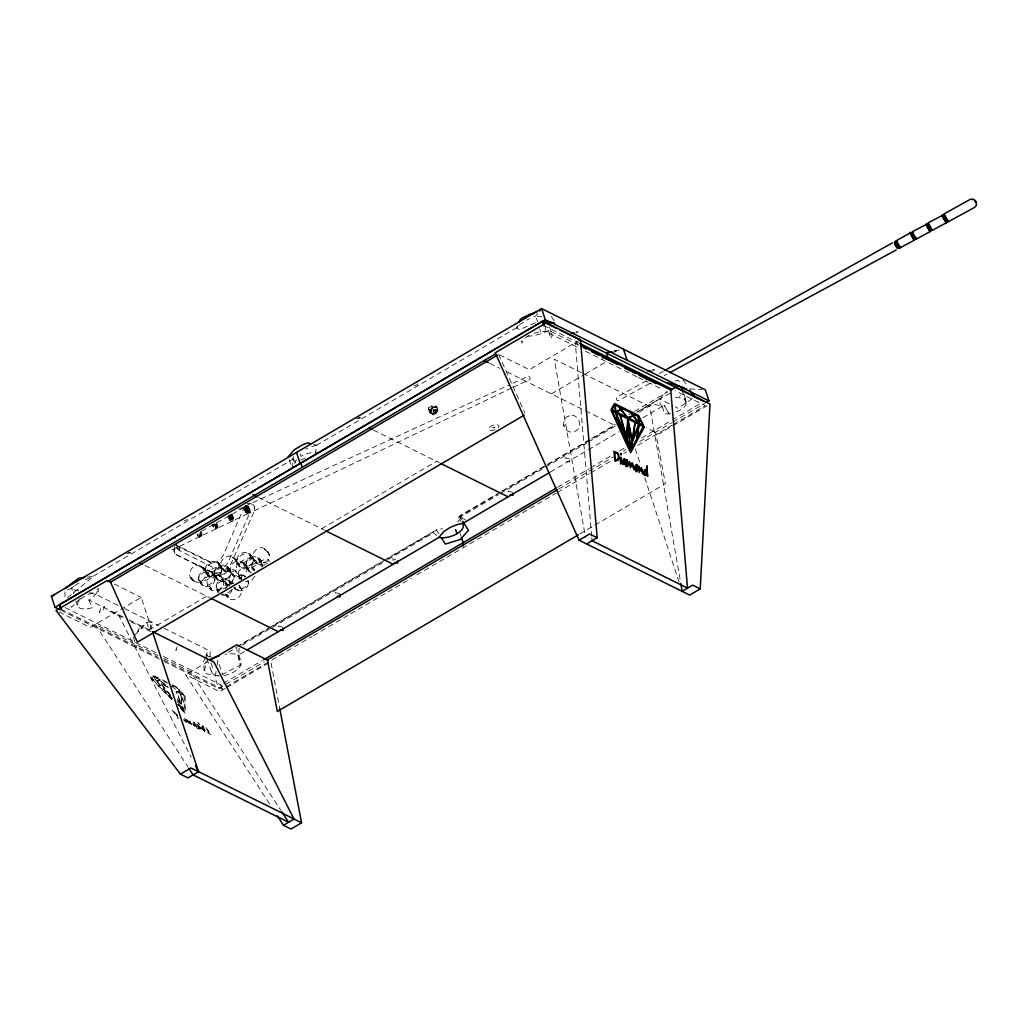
<?xml version="1.0" encoding="UTF-8"?>
<svg xmlns="http://www.w3.org/2000/svg" width="1028" height="1028" viewBox="0 0 1028 1028"><rect width="100%" height="100%" fill="white"/><g stroke="black" fill="none" stroke-linecap="round" stroke-linejoin="round"><path stroke-width="0.75" stroke-dasharray="5 3.75" d="M244.664 576.284L244.6 576.926L245.512 576.412M239.473 579.201C238.586 557.831 210.316 578.224 229.501 586.037M258.606 559.682C258.516 556.161 263.464 563.164 262.333 564.873M434.124 412.96L433.456 413.14L434.523 413.076M244.42 651.572L238.612 654.977L239.344 646.792M545.277 326.66L545.238 331.286L579.586 348.325M209.956 656.686L210.29 651.161L164.467 628.416M431.799 409.285L430.359 410.596L429.588 409.414L431.452 411.033L430.578 410.66L431.233 409.183L431.644 409.812L432.043 408.476L434.446 407.049L431.374 408.052L432.325 408.27L431.824 409.157M198.674 577.813C198.802 571.799 206.332 568.06 211.267 571.465A7.633 3.945 -27.9 0 1 210.689 577.119L208.466 578.892A7.633 3.945 -27.9 0 1 199.895 580.589A7.633 3.945 -27.9 0 1 200.473 574.935L202.696 573.149A7.633 3.945 -27.9 0 1 211.267 571.465M214.981 578.982C214.878 584.996 207.348 588.736 202.426 585.33A7.607 3.932 -27.9 0 1 203.017 579.689L205.227 577.916A7.607 3.932 -27.9 0 1 213.773 576.233A7.607 3.932 -27.9 0 1 213.194 581.874L210.984 583.647A7.607 3.932 -27.9 0 1 202.439 585.33M236.864 560.029C237.018 554.015 244.574 550.314 249.483 553.745A7.633 3.919 -27.5 0 1 248.892 559.361L246.656 561.134A7.633 3.919 -27.5 0 1 238.072 562.791A7.633 3.919 -27.5 0 1 238.663 557.163L240.899 555.403A7.633 3.919 -27.5 0 1 249.483 553.745M253.158 561.288C253.016 567.289 245.474 571.003 240.578 567.559M223.654 570.527C218.142 565.336 226.713 569.499 224.605 571.17C211.922 563.151 232.418 547.346 236.774 562.008M205.42 569.024C205.587 563.01 213.156 559.322 218.052 562.766A7.633 3.919 -27.3 0 1 217.448 568.381L215.225 570.129A7.633 3.919 -27.3 0 1 206.628 571.774A7.633 3.919 -27.3 0 1 207.232 566.171L209.455 564.411A7.633 3.919 -27.3 0 1 218.052 562.766M221.714 570.322C221.56 576.322 213.991 580.01 209.108 576.567A7.607 3.906 -27.3 0 1 209.725 570.964L211.935 569.216A7.607 3.906 -27.3 0 1 220.506 567.584A7.607 3.906 -27.3 0 1 219.902 573.174L217.679 574.922A7.607 3.906 -27.3 0 1 209.121 576.554M244.895 575.834L239.293 574.344L234.371 576.425L231.274 572.763L234.757 576.181L232.02 581.591M684.288 394.598L686.318 402.025L686.036 404.351A15.561 7.35 -15.3 0 1 675.023 412.369M88.781 599.902L92.379 607.651A15.561 7.003 -21.1 0 1 77.396 605.351L77.691 603.05A15.561 7.003 -21.1 0 1 79.272 600.506M252.477 557.947L252.271 556.765M177.253 547.23L177.754 549.427L174.156 544.339M292.299 467.92L293.494 458.873L92.674 576.554L81.803 581.295M126.662 553.552L130.209 552.383L130.068 553.372L127.703 554.156M219.17 676.077L204.354 673.314L206.063 660.657M206.281 659.076L207.142 652.754L207.72 656.378L212.141 657.2M356.549 418.653L360.096 417.484L359.967 418.46L357.603 419.244M417.728 383.662L417.599 384.639L414.053 385.821M245.936 564.244C246.193 558.243 253.813 554.619 258.658 558.153A7.633 3.881 -26.3 0 1 258.015 563.678L255.766 565.4A7.633 3.881 -26.3 0 1 247.131 566.968A7.633 3.881 -26.3 0 1 247.774 561.429L250.022 559.707A7.633 3.881 -26.3 0 1 258.658 558.153M262.063 566.993L262.23 565.721M315.403 454.273L316.663 445.24L517.187 327.444L519.885 324.424L525.398 320.89M223.847 675.563A15.561 7.761 -19.5 0 0 240.809 665.052L241.156 662.533L238.894 654.695A24.813 11.449 -18.2 0 0 232.585 653.795L230.156 653.834A24.813 11.449 -18.2 0 0 224.991 654.412M214.364 572.557C214.646 566.556 222.292 562.971 227.111 566.531A7.633 3.868 -25.9 0 1 226.456 572.031L224.194 573.727A7.633 3.868 -25.9 0 1 215.546 575.269A7.633 3.868 -25.9 0 1 216.214 569.769L218.463 568.06A7.633 3.868 -25.9 0 1 227.111 566.531M230.645 574.125C230.388 580.113 222.742 583.698 217.936 580.139M219.195 591.087L217.538 589.558L216.921 590.201M216.253 586.268C216.6 580.255 224.284 576.747 229.064 580.37A7.633 3.829 -25 0 1 228.383 585.806M247.966 513.692L247.787 511.79A4.061 1.028 64.9 0 0 244.728 506.573L244.073 506.907M216.098 671.387L215.07 677.503L218.72 688.567L264.414 661.749M217.114 665.27L217.885 660.683L222.639 674.15M248.288 583.48C247.889 589.468 240.179 592.912 235.438 589.224M208.723 576.194C211.125 576.297 206.281 570.617 206.178 572.981M254.944 576.143L251.385 580.807L245.294 581.809M174.619 546.472L173.925 551.522L176.52 554.812L214.364 573.161A13.775 7.633 -37.3 0 0 231.03 563.922L253.942 511.893C256.049 508.32 253.916 503.18 249.573 503.026M221.675 567.893C226.044 574.382 239.216 574.074 236.543 561.134M231.133 572.956C235.283 575.886 235.322 577.839 241.683 578.121M432.492 407.576L432.056 406.959L432.48 407.589M225.582 588.607L227.895 585.176L230.992 583.506M430.873 410.468L430.154 409.774M434.484 410.468C434.626 409.889 436.463 412.356 434.484 410.48M436.489 409.876L436.733 411.753M215.083 575.847L214.993 576.143M179.245 546.318L179.36 550.211L176.52 546.472M217.859 563.19C226.725 575.911 214.402 554.863 219.362 566.107M232.328 589.275C231.197 593.734 225.98 596.587 221.662 594.814M205.369 657.072L203.595 661.402L204.354 673.314M205.96 655.633L207.142 652.754M535.254 322.869L519.564 329.667L516.698 327.983L517.868 325.131M602.472 358.669L602.626 359.723M177.253 646.728L175.749 650.274L179.707 647.936M244.587 506.29L223.256 555.377C220.981 559.669 215.957 563.652 210.92 562.265L175.441 544.66M198.584 578.687C195.384 578.16 208.196 588.581 200.267 583.261M431.092 410.223L430.359 409.838M516.698 327.983L518.292 325.349M146.734 622.377L149.214 629.881L153.185 623.405L152.658 622.621A16.718 13.428 -63.6 0 0 147.865 622.248L146.734 622.377L134.282 635.779M206.153 572.378L206.718 572.365M215.032 575.924L217.255 579.651M216.857 589.661L217.499 589.545M201.617 531.155L241.773 508.86A8.481 4.69 -37.3 0 1 249.611 512.754L247.761 513.884A4.061 1.028 64.9 0 1 244.69 509.515L244.407 506.508L509.875 384.652M231.557 521.504L172.871 549.492L170.841 549.35M232.508 521.055L231.506 521.504M233.484 520.592L232.457 521.055M247.568 513.871L233.433 520.579M196.862 534.303A4.446 1.118 64.9 0 0 199.291 537.001L199.715 536.796A4.446 1.118 64.9 0 0 199.406 533.493M293.674 456.612L292.697 458.424L294.432 463.692M430.462 411.329L430.591 412.151L431.156 411.573M537.695 313.501L535.716 315.943L530.833 318.037M252.515 557.883C245.049 553.925 253.132 551.792 253.248 560.427M460.994 518.485L459.824 516.21L497.166 494.288M457.601 522.006L460.39 518.806L459.606 516.223L465.607 520.039M434.266 407.024L434.022 406.291M435.242 410.133L435.088 409.529M80.312 598.27L71.446 607.368L69.634 605.158M230.195 515.169L229.797 515.362A4.176 1.054 64.9 0 0 232.379 520.284A4.176 1.054 64.9 0 0 233.446 519.217A4.176 1.054 64.9 0 0 231.043 514.116M244.381 508.603L243.983 508.783A4.061 1.028 64.9 0 0 247.375 514.077A4.061 1.028 64.9 0 0 245.718 508.295A4.061 1.028 64.9 0 0 243.983 508.783M511.469 388.147L249.727 512.959A4.048 1.015 64.9 0 0 248.069 507.189A4.048 1.015 64.9 0 0 246.347 507.691L245.962 507.871A4.048 1.028 64.9 0 0 249.329 513.139A4.048 1.028 64.9 0 0 247.671 507.382A4.048 1.028 64.9 0 0 245.962 507.871M232.328 519.101L232.726 518.909A4.176 1.054 64.9 0 0 229.989 513.833M247.388 511.983L248.044 513.255M73.772 586.243L71.767 588.183L72.911 593.709M242.21 561.044L241.169 561.956L243.392 560.196A7.607 3.906 -27.5 0 1 251.963 558.538A7.607 3.906 -27.5 0 1 251.359 564.154L247.838 566.634A7.607 3.906 -27.5 0 1 240.205 567.34A7.607 3.906 -27.5 0 1 241.182 561.943M251.359 564.141L249.136 565.901M67.462 597.782L93.445 576.348L87.534 577.106M74.761 585.562L80.415 582.002M226.558 578.61L228.807 576.901A7.607 3.855 -25.9 0 0 229.462 571.427A7.607 3.855 -25.9 0 0 220.84 572.956L218.591 574.652A7.607 3.855 -25.9 0 0 217.563 579.92A7.607 3.855 -25.9 0 0 225.248 579.304L226.558 578.61L225.248 579.304M692.397 398.594L677.992 408.27L675.178 406.831M227.316 586.68L226.109 587.476A7.633 3.829 -25 0 1 217.422 588.941A7.633 3.829 -25 0 1 218.116 583.519L220.39 581.848A7.633 3.829 -25 0 1 229.064 580.37M433.289 412.164L434.24 411.971M228.344 652.484L236.466 647.306L240.051 665.257L221.958 674.638M151.694 629.252L141.234 597.422L90.156 627.388L57.478 611.185M580.409 339.715L529.343 369.682L498.079 354.172M149.214 629.881L206.654 596.176M321.558 528.752L436.463 461.328M551.355 393.904L583.917 374.796M585.279 373.999L606.263 361.689M269.49 803.767L185.644 674.766L207.72 661.801M628.956 414.618L633.094 412.189M634.482 411.38L667.596 391.938M237.25 646.483L267.666 628.648M269.04 627.838L382.39 561.314M383.778 560.504L436.63 529.883L240.038 645.173M500.443 492.039L458.976 516.377L458.462 517.585L460.775 521.504M501.831 491.23L546.061 465.273M547.436 464.463L590.29 439.316M591.678 438.506L615.168 424.718M637.296 411.74L660.413 398.504L636.897 412.305M502.718 491.088L616.145 424.474M242.094 645.173L271.019 628.198M272.394 627.388L382.57 562.74M388.083 559.502L433.533 532.838L436.861 535.537M458.681 518.073L498.631 494.635M500.006 493.825L544.082 467.971M545.457 467.162L586.77 442.914M588.157 442.104L615.695 425.939M639.108 412.202L652.883 404.12L662.623 406.15L641.922 418.306M550.468 471.968L587.399 450.303M588.363 449.737L618.869 431.837M679.328 396.358L680.42 395.716M223.667 683.235L262.307 660.554M557.613 487.259L589.352 468.639M590.727 467.83L612.816 454.877M619.717 450.829L625.23 447.591M641.793 437.864L670.77 420.863M672.145 420.054L701.122 403.053M558.898 488.904L613.408 456.959M623.096 451.279L625.872 449.647M639.712 441.526L671.567 422.829M672.955 422.02L704.81 403.323M163.568 659.989L222.305 689.133L225.068 687.488M226.443 686.678L311.998 636.473M313.386 635.664L349.263 614.603M350.638 613.793L386.515 592.745M387.903 591.935L411.354 578.16M416.88 574.922L556.251 493.144M557.626 492.335L589.365 473.702M590.753 472.893L612.829 459.94M623.867 453.464L626.63 451.845M637.668 445.368L672.171 425.117M673.546 424.307L705.285 405.687L675.1 390.73M225.261 688.439L219.735 691.69L185.644 674.766M226.635 687.629L270.801 661.711L279.77 708.639M707.225 405.623L658.909 433.97L646.124 427.622M579.792 533.969L593.606 525.873M594.981 525.064L665.424 483.725L655.581 432.171M576.078 333.033L578.327 331.723L575.192 331.787M614.564 352.129L616.813 350.818L613.677 350.882M652.562 370.979L654.81 369.669L651.675 369.733M435.409 406.818L435.628 407.422M646.651 380.617L616.273 397.515L616.671 400.085L618.111 400.791L650.03 383.38M659.218 373.575L663.407 371.224M670.127 393.159L659.719 398.941L669.549 403.965M664.101 375.747L666.915 374.231M431.387 413.423C433.276 414.323 429.55 412.125 431.464 413.667M234.178 587.386A7.607 3.791 -24.3 0 0 241.426 589.031L246.412 586.178A7.607 3.791 -24.3 0 0 247.118 580.82M526.644 320.158L529.446 318.744M512.908 387.453L530.127 379.319L529.883 377.456L528.61 375.978L511.327 383.984M174.644 538.595L175.364 538.248M238.496 509.22L244.266 506.714M305.637 449.172L307.68 448.247M67.398 589.931L71.767 588.183L73.9 593.734M241.413 589.031L242.801 588.491M300.639 459.94L305.072 458.244M436.656 407.859L436.27 407.101L436.502 407.808M662.623 406.15L662.135 406.33A24.813 11.449 -18.2 0 1 659.937 403.015L659.809 401.704A24.813 11.449 -18.2 0 1 662.263 395.896L663.587 394.392A24.813 11.449 -18.2 0 1 666.979 391.45M311.664 446.615L316.495 445.278M358.052 418.152L360.096 417.484M128.166 553.064L130.209 552.383M184.153 520.721L187.7 519.551M569.602 415.839C558.975 418.152 564.205 435.538 574.395 431.49C584.521 428.535 578.494 412.652 569.808 415.787M431.554 410.352L431.747 410.943M432.57 413.436L432.762 414.014M431.285 412.922L430.668 412.408L431.169 412.845M435.564 407.589L434.741 406.548M171.882 686.229L173.231 685.92L176.495 687.539L179.656 692.397L175.441 690.443M675.088 380.99L678.184 380.296L680.086 382.609M614.127 351.101L620.359 349.841M171.599 685.997L172.884 685.74M438.866 533.763L436.45 529.908L442.631 528.726M228.807 515.812L229.218 515.632A4.176 1.054 64.9 0 0 231.955 520.708A4.176 1.054 64.9 0 0 232.726 518.909M261.253 562.56L261.343 561.159L259.339 558.628M246.694 507.832L245.384 506.059M245.718 508.295L246.103 508.102A4.048 1.028 64.9 0 0 244.728 506.573L244.407 506.508M229.642 515.748L230.041 515.555A4.189 1.054 64.9 0 1 232.032 520.669A4.189 1.054 64.9 0 1 230.349 520.386A4.189 1.054 64.9 0 1 228.075 515.234M436.514 410.673L436.322 409.889M433.328 411.958L433.855 411.611M217.036 573.084L214.312 573.161M211.742 571.889L213.066 573.059L211.125 571.774L211.614 573.611L213.965 575.783L214.004 574.408M245.525 507.511L249.29 508.616L246.45 504.876M434.613 406.741L435.692 407.242M231.775 583.326L233.523 583.197L231.775 583.326L228.897 580.73L231.261 584.714M245.088 505.866L248.969 506.855L245.024 502.024M689.659 388.892L702.188 389.638M238.714 565.901L237.686 563.293L239.897 564.886L240.86 567.109L237.648 564.333L236.774 560.902M208.119 573.573L206.834 572.416M247.26 567.572C255.702 580.37 240.706 559.579 248.082 570.579M218.887 590.766L217.615 589.597M229.231 580.717L228.82 581.617L230.259 583.891M211.447 571.786L212.603 574.755M89.68 592.745L95.784 594.338L118.683 605.698M429.241 409.337L429.473 410.056M78.835 590.946L73.219 589.648L71.317 587.335M542 316.932L535.716 315.943L537.528 321.867M227.496 566.916C225.813 570.771 233.536 571.915 227.522 566.942C225.222 567.135 230.066 572.712 229.938 570.103M235.065 588.826L235.785 588.723L235.451 587.361M512.419 492.245L508.14 491.166L508.539 493.324M395.729 559.528L392.863 558.808L393.274 560.967M339.523 593.696L335.231 592.629L335.642 594.775M282.61 627.093L278.331 626.026L278.935 629.252M313.668 444.456L316.663 445.24M659.925 388.147L649.696 383.11M236.556 589.918L238.47 590.573M251.487 572.737L249.547 571.812M436.926 410.532L436.746 412.074M430.257 412.421L430.488 413.127M200.113 581.218L202.156 583.326M238.29 563.421L239.627 564.59M247.337 567.61L248.673 568.78M255.702 562.47C251.128 558.397 256.833 559.797 257.321 563.151C257.36 560.556 251.166 557.831 255.227 562.059C262.474 569.679 274.797 557.279 266.56 550.134C258.349 541.897 246.527 557.125 256.473 562.997M193.919 581.154C204.354 587.014 211.485 568.253 199.586 565.85C190.617 563.331 185.554 577.235 193.919 581.154L190.758 577.248L194.099 580.923L190.668 577.273L190.977 578.494M434.343 406.381L434.626 407.242M435.345 409.465L435.628 410.326M431.439 409.992L431.824 411.174L430.963 410.557M430.963 410.121L431.503 411.046M432.441 413.063L432.916 414.284L431.824 413.102M432.043 413.192L432.505 414.13M238.175 563.37L237.853 564.642M212.308 572.609L176.366 554.773M543.812 325.593L578.301 342.697M578.147 344.123L575.294 342.709L591.665 535.973M578.738 345.267L548.387 330.206L550.674 338.713A15.561 6.592 -17 0 0 544.12 331.479L539.867 331.838A15.561 6.592 -17 0 0 531.013 334.46M585.305 351.165L636.82 376.723M638.259 377.43L648.27 382.403M662.238 406.381L664.653 414.027L668.997 413.783A15.561 7.35 -15.3 0 0 673.533 412.832M581.411 372.663L554.31 359.222L585.549 537.734M582.837 373.37L649.863 406.625L680.549 581.989M489.778 363.347L499.801 368.32M506.958 371.866L615.811 425.875M373.447 430.064L439.329 462.741M258.542 497.488L324.424 530.165M145.077 565.618L209.519 597.589M114.237 584.032L141.234 597.422M124.401 608.537L158.749 625.577M123.411 617.083L89.012 600.018A24.813 11.449 -18.2 0 0 94.435 595.687L95.758 594.184A24.813 11.449 -18.2 0 0 98.213 588.363M129.142 619.935L152.08 631.308M109.675 611.197L125.313 618.959M130.993 621.773L152.311 632.348M65.137 607.599L158.119 653.731M163.593 656.442L220.904 684.879L222.305 689.133M157.978 655.517L95.308 624.381L187.867 766.837M163.67 658.344L190.745 671.772L280.708 810.167M60.819 609.013L158.094 657.277M60.78 610.208L162.72 660.786M164.159 661.505L218.72 688.567M166.562 681.988L152.375 674.946L151.514 678.57L152.234 679.675L173.218 701.122M172.241 684.815L176.495 686.922L185.117 695.982L185.374 713.535L179.849 707.894M168.129 683.389L160.843 679.765L157.001 681.294L167.435 686.46L159.597 680.266L167.949 686.73M168.361 687.603L161.345 684.121L172.55 697.678M176.546 545.829L210.637 562.74M216.073 576.078L218.129 579.818L215.109 576.657M260.983 562.432L258.722 559.9M435.281 406.947L436.129 407.782L435.384 407.037M226.096 584.302L227.702 585.009L224.245 581.398L226.134 584.341L225.016 583.184M227.484 585.292C229.09 585.253 222.639 578.777 224.875 582.979M255.471 562.277L257.09 563.434M248.866 571.337C246.45 565.143 239.575 557.073 232.675 563.421C228.653 567.083 229.745 574.202 234.538 576.644M231.596 573.997L233.921 576.22M221.727 568.009L225.068 571.504M223.449 570.347L224.464 571.067M225.864 584.148L226.802 584.803M192.3 580.01L193.238 580.666M259.12 558.589L260.045 559.322M249.958 554.182L251.757 555.981M218.527 563.216L219.851 564.385M229.527 580.833L230.825 582.028M208.748 576.194L207.952 575.59M227.509 566.929L229.964 569.82L230.747 573.277M235.091 588.838L233.883 587.785L234.769 588.748M209.147 587.952C213.104 592.539 210.843 585.806 208.311 585.857C212.411 587.065 211.948 592.398 208.555 587.168C200.781 574.215 226.096 569.384 223.603 584.379C222.742 589.262 217.139 592.411 212.539 590.496C210.432 591.151 207.142 583.84 208.53 587.155M159.314 679.906L156.269 677.503L160.291 679.495L156.654 680.986L153.493 676.128L159.199 679.945M171.74 686.254L179.604 692.499M205.317 569.897L206.191 573.328L207.952 575.603M238.907 585.459C247.093 592.526 234.615 605.196 227.445 597.178C223.294 592.77 229.128 594.852 229.308 597.988C230.066 597.474 224.991 591.987 226.366 595.842C231.069 600.159 227.111 597.384 225.466 594.068M201.758 584.855L199.638 582.272M238.56 565.67L239.897 567.083M207.63 575.333L206.525 573.83M177.394 715.051L171.676 709.423L178.204 718.405L177.574 717.081M250.858 557.125L249.547 555.364M207.476 575.166L208.427 576.078M211.948 571.941L214.197 574.691L215.07 578.121M259.981 561.609L258.452 559.361M177.446 715.475L175.994 714.37L177.407 716.413M192.506 580.178L190.99 578.507M250.164 554.221L250.883 554.902M218.746 563.254L220.956 566.017L221.804 569.461M227.805 567.006L228.499 567.713M168.207 695.481L153.069 680.022L157.168 682.052L173.719 701.109M180.453 707.984L182.688 710.271L177.793 704.321M239.036 585.613L240.642 588.453L237.712 585.896M229.758 580.859L231.891 583.686M172.614 698.629L157.605 682.271L160.998 683.954L172.151 697.485M246.103 506.406L247.08 507.652A4.048 1.015 64.9 0 1 249.007 512.959A4.048 1.015 64.9 0 1 246.707 511.276A4.048 1.015 64.9 0 1 245.178 506.264L245.242 506.251A4.061 1.028 64.9 0 1 248.506 512.072A4.061 1.028 64.9 0 1 246.476 511.751A4.061 1.028 64.9 0 1 244.985 506.239M216.869 589.931L218.167 592.436L216.137 587.104M260.135 559.438L260.791 560.247M239.126 575.564L241.156 579.381M241.657 579.831L239.999 577.248L241.734 578.199M183.524 719.728L186.171 722.324L184.333 719.6M253.633 568.882C256.576 575.153 245.551 560.864 253.955 569.242M204.276 568.972C207.206 575.205 196.232 561.018 204.598 569.332M240.449 578.353L241.439 579.522M228.576 567.829L229.45 569.075M178.204 704.527L183.626 711.093L177.15 701.109M682.99 380.09L688.375 386.669M158.967 683.98L160.342 685.702M222.536 578.597C215.289 570.347 223.397 583.763 222.549 578.61M177.317 699.091L181.172 704.116L175.994 691.394M177.574 699.734L181.468 704.835L184.115 711.363L177.446 701.096M184.192 719.934L184.719 720.705M293.404 458.822L295.781 462.497M212.937 572.866L213.4 573.547M213.721 573.997L214.197 574.691M551.342 316.547L555.775 323.165M215.623 577.71L214.261 573.406M217.923 592.167L217.126 590.843M459.606 516.223L462.009 520.078M254.764 570.707C253.903 563.909 242.004 567.79 242.647 562.38C251.243 567.173 234.538 567.983 239.19 575.796M240.346 578.417C241.002 575.757 250.112 572.429 246.013 566.287M118.426 614.693L191.157 757.289M231.596 573.984L231.159 573.046M498.644 354.454L524.82 412.96M210.817 662.842L212.578 667.288A15.561 7.761 -19.5 0 0 218.296 675.833M75.712 600.982L77.396 605.351M289.164 459.683L291.772 466.545M521.067 340.628L522.031 343.262L522.494 341.103A15.561 6.592 -17 0 1 529.677 335.102M206.397 573.637L206.127 572.724M206.834 658.55L211.691 672.312M635.278 448.876L640.264 464.026M644.749 477.673L679.122 582.234M460.197 533.66L461.109 536.436M300.176 453.644L301.063 456.368A14.919 6.888 -18.2 0 1 316.508 452.307M220.673 684.764L222.074 689.017M133.242 636.897L136.878 647.961M97.66 589.095L98.534 591.768L94.319 592.372A15.561 7.003 -21.1 0 0 80.068 599.645M549.569 327.122L551.805 334.408M539.674 328.896L540.561 331.774M238.098 655.427L240.809 665.052M682.219 389.869L686.074 403.978M268.565 553.064L268.783 553.938M268.899 554.375L269.105 555.197M246.334 567.597L246.553 568.42M236.877 562.444L237.082 563.267M239.293 576.245L239.511 577.055M205.394 570.797L205.626 571.671M205.728 572.108L205.934 572.93M246.206 567.238L245.846 565.104M248.108 580.499L248.391 582.645M563.498 424.371L563.64 425.091M563.781 425.759L563.935 426.491M231.904 582.426L232.045 583.788M591.807 537.567L592.077 540.767M64.88 591.768L65.06 598.065M230.066 514.565A4.189 1.054 64.9 0 1 232.521 519.937A4.189 1.054 64.9 0 1 231.069 520.361A4.189 1.054 64.9 0 1 228.614 514.977M229.115 515.002A4.189 1.054 64.9 0 1 231.57 520.386A4.189 1.054 64.9 0 1 230.118 520.81A4.189 1.054 64.9 0 1 227.663 515.413M216.535 522.982A4.305 1.092 64.9 0 1 217.885 528.122A4.305 1.092 64.9 0 1 214.929 524.588M231.454 513.923A4.163 1.054 64.9 0 1 233.896 519.281A4.163 1.054 64.9 0 1 232.444 519.705A4.163 1.054 64.9 0 1 230.002 514.334M246.347 507.691A4.048 1.015 64.9 0 0 249.727 512.959L228.28 561.853A8.481 4.69 -37.3 0 1 215.726 568.818L179.309 550.455A8.481 4.703 -37.3 0 1 180.183 544.66M216.124 523.175A4.305 1.092 64.9 0 1 217.473 528.315A4.305 1.092 64.9 0 1 214.505 524.781M216.06 524.434A4.305 1.092 64.9 0 1 216.625 528.675A4.305 1.092 64.9 0 1 213.516 524.023M215.636 524.64A4.318 1.092 64.9 0 1 216.214 528.867A4.318 1.092 64.9 0 1 213.092 524.216M214.556 523.907A4.318 1.092 64.9 0 1 215.777 529.137A4.318 1.092 64.9 0 1 212.5 524.498M214.132 524.1A4.318 1.092 64.9 0 1 215.366 529.343A4.318 1.092 64.9 0 1 212.089 524.691M200.923 531.527A4.433 1.118 64.9 0 1 201.796 535.794A4.433 1.118 64.9 0 1 199.265 533.185M199.959 533.236A4.446 1.118 64.9 0 1 200.267 536.539A4.446 1.118 64.9 0 1 197.851 533.853M199.715 536.796A4.446 1.118 64.9 0 1 197.299 534.11M200.383 533.044A4.433 1.118 64.9 0 1 200.691 536.333A4.433 1.118 64.9 0 1 198.275 533.648M200.499 531.733A4.433 1.118 64.9 0 1 201.372 535.999A4.433 1.118 64.9 0 1 198.828 533.391M198.982 533.699A4.446 1.118 64.9 0 1 199.291 537.001M175.12 553.694A13.775 7.633 -37.3 0 1 176.546 544.287M247.247 503.63A13.775 7.633 -37.3 0 1 254.636 509.567M261.87 566.646A7.607 3.868 -26.3 0 0 260.135 562.714A7.607 3.868 -26.3 0 0 252.438 564.578L250.189 566.287A7.607 3.868 -26.3 0 0 251.539 572.249M232.071 583.159A7.633 3.804 -24.3 0 1 233.909 578.88L236.183 577.248A7.633 3.804 -24.3 0 1 245.576 576.31M231.518 589.815A7.607 3.816 -25 0 1 230.657 590.74L228.396 592.398A7.607 3.816 -25 0 1 221.74 594.312M218.566 591.19A7.607 3.816 -25 0 1 220.429 588.453L222.691 586.782A7.607 3.816 -25 0 1 230.452 585.009M265.301 564.565A5.358 2.48 -18.2 0 1 258.94 563.832A5.358 2.48 -18.2 0 1 264.646 559.656A5.358 2.48 -18.2 0 1 269.015 561.841M267.64 563.331A5.358 2.48 -18.2 0 1 266.548 563.999M495.098 429.704A5.358 2.48 -18.2 0 1 488.724 428.753A5.358 2.48 -18.2 0 1 495.329 424.68A5.358 2.48 -18.2 0 1 498.284 427.738M548.618 330.322A24.813 11.449 -18.2 0 1 541.062 333.599L538.389 334.434A24.813 11.449 -18.2 0 1 527.865 336.246M294.728 463.41A14.919 6.888 -18.2 0 1 296.642 459.837M675.383 397.695A15.561 7.35 -15.3 0 1 686.318 402.025M436.399 412.575L435.589 412.883L436.399 412.626M204.803 731.666L200.653 726.089L204.803 731.666M232.662 557.356L236.183 560.761L232.662 557.356M235.091 571.144L238.599 574.549L235.091 571.144M264.684 549.286L268.205 552.691L264.684 549.286M191.786 724.753C185.927 717.621 191.452 721.849 196.464 726.41C186.621 711.89 206.872 740.006 193.251 723.326C198.918 733.131 185.837 714.524 191.786 724.753M435.949 412.202L434.034 412.382L435.949 412.202M436.682 412.536L435.191 412.922L436.682 412.536M184.166 695.442L184.243 703.409L180.735 693.746L184.166 695.442M433.353 410.275L433.957 409.864L433.353 410.275M433.058 410.249C433.816 412.536 434.433 407.936 433.058 410.249M431.117 408.643L432.004 408.463L431.117 408.643M263.091 562.522L265.083 562.085L263.091 562.522M492.9 427.661L494.879 427.224L492.9 427.661M184.385 718.097C189.126 727.875 193.444 723.532 184.385 718.097M437.735 410.827L437.273 410.172L437.671 410.943M432.814 407.165C431.31 409.748 431.696 405.083 432.814 407.165M189.216 723.314L185.258 718.893L189.216 723.314M210.907 734.84L205.33 730.587L202.066 726.128A3.791 0.964 47.3 0 1 202.4 725.614L205.986 727.451L210.907 734.84M428.83 409.131L429.755 410.352L428.92 409.054M429.832 412.215L430.758 413.423L429.884 412.164M436.939 407.923L435.988 406.805L436.939 407.923M437.941 411.007L437.003 409.876L437.941 411.007M153.223 675.987L152.491 679.058L156.513 681.05L153.223 675.987M197.312 724.791L201.565 729.482L197.312 724.791M198.957 728.235L199.907 729.263L199.059 727.541C211.061 738.425 189.306 714.653 198.957 728.235M430.244 410.892L431.246 411.598L430.244 410.892M436.026 410.66L436.193 411.881L436.052 410.673M100.77 608.782L99.266 612.328L103.237 609.989L104.74 606.443L100.77 608.782M139.255 627.864L137.752 631.423L141.71 629.085L143.226 625.538L139.255 627.864M197.864 722.645L199.393 724.355L197.864 722.645M203.004 726.5L202.901 726.616A2.544 0.642 47.3 0 0 203.133 727.438L203.39 727.863A3.894 0.989 47.3 0 0 204.739 729.584C212.757 737.937 208.311 728.505 203.004 726.5M257.244 563.19L257.296 563.138M428.188 408.013L429.897 413.41L433.623 414.901L438.481 411.817L436.733 406.458L433.019 404.968L428.188 408.013M569.319 458.848L565.04 457.781L565.644 461.007L569.923 462.073L569.319 458.848M183.537 694.453L180.093 692.744L176.803 687.693L183.537 694.453M180.247 693.502L176.379 691.587L181.609 704.334L180.247 693.502M668.997 413.783L664.255 405.353L668.997 413.783M184.359 711.055L182.213 705.825L180.889 694.864L184.256 704.103L184.359 711.055"/><path stroke-width="1.5" d="M586.641 543.953L597.178 537.76L580.409 339.715L546.305 322.792L495.239 352.758L579.072 540.201L689.685 595.083L700.235 588.89L709.988 404.004L675.884 387.081L670.359 390.319M896.493 241.117C895.26 241.053 899.616 248.853 899.911 247.247M898.935 247.774C898.755 249.83 893.499 239.832 895.902 242.145M897.958 248.313C897.662 249.907 893.319 242.145 894.54 242.197M898.343 248.095C898.061 249.701 893.717 241.927 894.938 241.978M899.076 246.926L899.436 248.223L895.902 241.439M896.069 240.822L910.05 232.996C909.253 228.858 914.586 243.263 914.136 238.714M899.436 248.223L899.32 247.568M896.442 240.822L900.412 247.697L900.297 247.028M913.738 238.933L914.098 240.269L910.05 232.996M914.971 239.061C914.676 240.719 910.191 232.688 911.45 232.752M915.37 238.843C915.19 240.963 909.754 230.645 912.234 233.022M915.652 237.892L916.025 239.228L912.389 232.225M929.916 230.94L930.019 231.647L916.423 239.01L914.059 235.746L912.35 231.698L926.292 224.451M916.423 239.01L916.064 237.674M930.019 231.647L925.842 224.143M930.327 230.722C930.134 232.906 924.545 222.279 927.102 224.734M930.893 230.413C930.7 232.598 925.097 221.971 927.654 224.412M931.047 229.514L931.419 230.889L927.667 223.667M931.895 229.874C931.586 231.57 926.948 223.282 928.258 223.346M942.689 215.263L943.498 218.219L946.544 222.691L932.267 230.323L928.22 222.806L942.265 215.507M932.422 230.349L932.306 229.642M946.12 222.922L941.802 215.186M946.981 221.675C946.775 223.924 941.018 212.976 943.653 215.494M947.405 221.444C946.916 223.783 941.751 212.115 943.897 215.469M948.086 221.624L945.567 218.399L944.205 214.415M972.321 199.252C976.176 198.841 977.962 205.343 974.84 207.245L948.497 221.637L944.282 214.595L944.167 213.863L970.393 199.278L972.565 199.496M948.497 221.637L948.381 220.904M974.942 200.987L976.304 202.722L975.019 201.231M519.024 322.278L520.194 319.438L523.059 317.459L536.963 311.548M288.11 456.933L294.381 449.673L302.54 444.854L307.68 442.888L310.674 443.672M539.661 311.06L541.64 308.618L705.324 389.818L708.96 400.894L706.185 402.513M64.79 588.633L78.668 578.237L84.579 577.479M59.341 609.501L55.037 607.368L51.4 596.291L541.64 308.618L545.277 319.682L708.96 400.894M55.037 607.368L545.277 319.682M107.734 581.45L495.509 353.902M497.269 355.264L110.536 582.195L137.354 642.179L524.087 415.235M210.483 660.182L236.71 644.8L267.961 660.31M247.118 649.979L439.072 537.336M549.594 472.482L462.292 523.715A14.919 6.888 -18.2 0 1 456.946 533.712A14.919 6.888 -18.2 0 1 438.943 537.413L443.633 531.617L449.814 527.685A24.479 11.295 -18.2 0 1 457.807 524.473L463.384 523.072M263.682 659.745L556.238 488.069M267.254 659.95L557.51 489.714M578.404 534.791L277.316 711.466L267.46 659.925M180.414 774.135L190.951 767.942L198.532 771.707L187.983 777.888L180.414 774.135L56.065 610.478L107.13 580.512L111.397 582.619M579.072 540.201L589.609 534.007L597.178 537.76M283.458 825.266L294.008 819.072L301.577 822.824L291.027 829.018L283.458 825.266L277.342 815.859M682.117 591.318L692.654 585.138L700.235 588.89M664.808 370.44L892.355 242.904M669.729 372.701L896.275 249.932M900.412 247.697L914.098 240.269M51.4 596.291L54.304 595.135M219.619 655.633L216.959 656.468A24.813 11.449 -18.2 0 0 209.404 659.745M611.017 351.73L606.34 352.681L608.807 360.185M528.957 314.684L533.378 313.861M571.375 333.123L574.511 333.059M609.861 352.219L612.996 352.154M647.858 371.069L650.994 371.005M681.834 388.43L686.524 388.712M547.423 322.625L552.987 322.985M542.437 320.672L554.298 322.882M510.171 494.751L513.023 495.47L512.612 493.311M394.906 562.393L397.759 563.113L397.348 560.954M337.261 596.214L340.127 596.934L339.715 594.775M280.361 629.611L283.214 630.318L282.816 628.172M667.313 382.712L684.095 387.736M542.424 321.34L556.919 328.536M559.772 329.949L703.897 401.46M579.728 343.403L672.479 389.419M581 345.536L670.757 390.075L687.526 588.119L592.077 540.767M583.364 347.592L586.204 349.006M591.614 351.653L598.784 355.213M601.83 356.767L608.936 360.288M610.246 360.892L617.404 364.452M624.574 368.011L636.036 373.691M638.902 375.117L656.108 383.65M484.047 360.507L488.351 362.627M369.142 427.931L372.007 429.344M440.755 463.461L508.063 496.858M252.811 494.648L257.116 496.768M325.85 530.885L393.171 564.282M139.345 562.779L142.211 564.205M210.958 598.309L278.267 631.706M152.658 631.68L213.978 662.109L293.982 818.969L198.43 771.553L195.526 765.847M689.582 390.203L695.018 396.834M281.582 811.516L288.56 822.259L193.11 774.906L188.741 768.186M441.295 537.618L445.317 544.043L460.454 539.469L468.408 530.332L462.806 521.35M946.158 221.277L946.557 222.459M623.482 349.224L627.119 360.288M542.655 321.456L544.056 325.709M543.812 325.593L542.399 321.314L59.418 604.734L60.819 609.013M461.559 537.811L463.384 543.349M462.394 543.144L463.332 545.971M455.61 529.626L456.946 533.712M300.908 463.024L302.309 467.277M296.527 452.461L300.163 463.525M152.684 632.284L198.532 771.707M59.663 604.875L61.05 609.129M681.898 388.687L682.733 391.745M279.77 708.639L301.577 822.824M680.819 583.557L682.206 591.46M620.424 457.756C620.539 474.062 622.017 453.579 620.424 457.756M639.557 470.066L639.596 471.03L641.305 467.573L643.361 474.075L642.346 473.458L641.266 468.781L639.159 472.482L639.108 466.185L639.557 470.066M625.525 460.672L625.988 466.301L624.96 463.255C620.321 468.935 623.456 453.117 625.525 460.672M647.165 471.042C647.589 474.473 648.527 479.755 646.625 473.677C643.669 480.577 642.577 466.044 646.599 470.374L647.126 465.774L647.165 471.042M621.465 453.785C621.285 457.46 619.768 451.51 621.465 453.785M613.986 451.472L614.975 461.186L618.612 459.979L618.676 454.723A3.791 1.799 73.2 0 0 617.584 452.911L613.986 451.472M635.278 467.38C636.525 476.221 638.298 461.032 635.278 467.38M627.825 422.675L626.913 438.416L630.113 449.699L627.825 422.675M627.633 420.324L626.566 437.183L620.321 415.183L627.491 418.73L627.633 420.324M634.661 466.776C637.244 481.862 640.046 457.139 634.661 466.776M646.471 471.505C644.363 480.834 643.335 466.635 646.471 471.505M627.016 459.85L627.363 466.673L629.457 462.78L630.434 467.791L632.169 464.129L634.032 469.655L632.503 463.024L631.629 463.024L630.691 466.082L629.239 461.405L627.71 464.9L627.016 459.85M638.529 426.145L636.628 439.072L631.115 449.48L632.259 442.207L638.529 426.145M623.058 461.739C623.803 468.267 625.949 454.466 623.058 461.739M639.159 424.525L637.052 438.275L643.245 426.556L639.159 424.525M635.33 422.624L632.58 440.202L638.722 424.307L635.33 422.624M632.002 440.973L630.575 449.878L628.301 422.996L632.002 440.973M634.983 422.457L632.169 439.997L627.954 418.961L634.983 422.457M618.393 458.539C613.896 464.823 613.536 447.707 617.918 454.479A2.544 1.208 73.2 0 1 618.496 456.085L618.573 456.676A3.894 1.85 73.2 0 1 618.393 458.539M644.17 427.147L630.601 452.821L611.274 410.802L611.146 409.285L614.513 403.516L638.645 415.492L644.17 427.147M614.911 404.865L612.033 409.812L615.476 411.521L614.911 404.865M620.925 409.658L615.759 411.418L615.219 405.019L618.483 406.625L620.925 409.658M623.096 408.926L621.118 409.594L618.817 406.805L623.096 408.926M621.182 409.979L615.965 411.753L627.067 417.265L621.182 409.979M623.585 409.157L621.375 409.915L627.607 417.535L633.132 415.775L630.871 412.781L623.585 409.157M633.364 416.083L628.134 417.792L638.568 422.971L633.364 416.083M635.869 415.261L633.621 415.993L638.761 422.829L638.221 416.417L635.869 415.261M635.445 415.042L633.402 415.697L631.41 413.05L635.445 415.042M643.065 425.206L639.043 423.215L638.491 416.558L643.065 425.206M615.592 412.832L612.161 411.123L620.989 430.257L615.592 412.832M619.935 414.991L616.068 413.063L626.129 436.964L619.935 414.991M629.393 448.555L621.747 431.914L616.607 415.286L626.849 439.521L629.393 448.555"/></g></svg>
